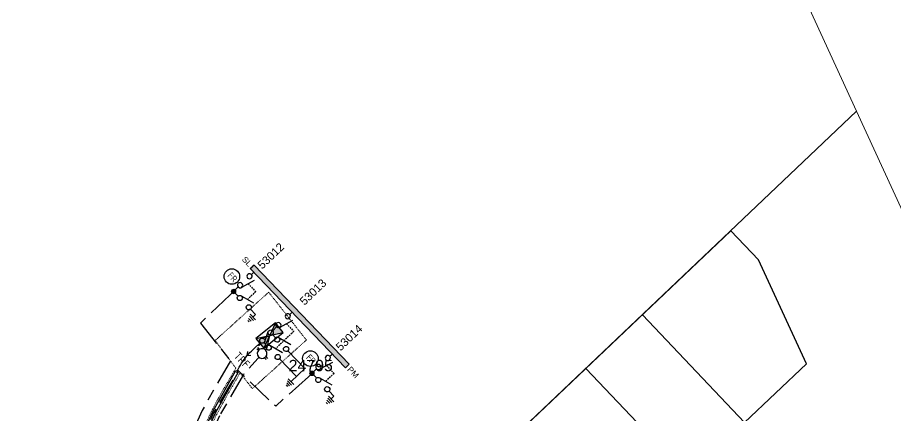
# Model space of a CAD drawing. Header units: metres. Extents: x 296686 to 300227, y 6172173 to 6175501.
# Drawn here: x 297032 to 297167.2, y 6174967.6 to 6175028.8 of the extents above; entities that cross this region are included whole.
import ezdxf
from ezdxf.enums import TextEntityAlignment as Align

# ---------------------------------------------------------------- set-up
doc = ezdxf.new("R2010")
doc.units = ezdxf.units.M
for name, pattern in [('A', [0]), ('Cable Exist UG', [8.2, 4, -1.2, 1.8, -1.2]), ('CENTERX2', [4, 2.5, -0.5, 0.5, -0.5]), ('DASHED', [0.75, 0.5, -0.25]), ('HIDDEN', [0.375, 0.25, -0.125]), ('HIDDEN2', [0.1875, 0.125, -0.0625])]:
    doc.linetypes.add(name, pattern=pattern)
doc.layers.get('0').update_dxf_attribs({"color": 6})
for name, color, linetype in [('_USER 14 DEVINFO', 7, 'Continuous'), ('_User_HV_Exist', 7, 'Continuous'), ('Equip_HV_NEW', 2, 'Continuous'), ('Equip_LV_EXT', 7, 'Continuous'), ('Mains_HV_MOD', 3, 'Continuous'), ('Mains_LV_MOD', 3, 'Continuous'), ('Sub_SP_EXT', 7, 'Continuous'), ('UG_Details_SP_MISC', 7, 'Continuous')]:
    doc.layers.add(name, color=color, linetype=linetype)
doc.layers.add('Cadastre Land Parcels_SP_EXT', color=9, linetype='Continuous', lineweight=5)
doc.layers.add('Cadastre Other Property_SP_EXT', color=9, linetype='HIDDEN', lineweight=5)
doc.styles.add('ARIAL', font='arial.ttf', dxfattribs={"height": 2})
doc.styles.add('iecISOCP', font='isocp.shx')
doc.styles.add('IESYMBOL1', font='isocp.shx')
doc.styles.get("Standard").update_dxf_attribs({"font": 'arial.ttf'})
doc.styles.add('SWG_LABEL', font='arial.ttf')
doc.styles.add('SWITCH_LABEL', font='arial.ttf', dxfattribs={"height": 2.5})

# ---------------------------------------------------------------- blocks, each defined once
blk = doc.blocks.new('*U177')
for points in [[(0, 0), (1.8, 3.9), (4.2, 0.9)], [(0, 0), (-4.2, -0.9), (-1.8, -3.9)]]:
    blk.add_hatch(color=256).paths.add_polyline_path(points)
for p, q in [((1.8, 3.9), (-1.8, -3.9)), ((-4.2, -0.9), (4.2, 0.9))]:
    blk.add_line(p, q)
blk.add_lwpolyline([(-1.8, -3.9), (4.2, 0.9), (1.8, 3.9), (-4.2, -0.9)], close=True)
for tag, height, flags, p in [('ASSET_NUM', 3.5, 8, (2, 2)), ('STREET_CODE', 0.2, 9, (1.5, 0)), ('CONSTRUCTED_VOLTAGE', 0.2, 9, (1.5, -0.2)), ('OPERATING_VOLTAGE', 0.2, 9, (1.5, -0.6)), ('ORIENTATION', 0.2, 9, (1.5, -0.8)), ('OWNED_BY', 0.2, 9, (1.5, -1)), ('OPERATED_BY', 0.2, 9, (1.5, -1.2)), ('SECONDARY_VOLTAGE', 0.2, 9, (1.5, -1.6)), ('STATE', 0.2, 9, (1.5, -1.8)), ('SUBSTATION_TYPE', 0.2, 9, (1.5, -2.2)), ('NO_PHASES', 0.2, 9, (1.5, -0.4)), ('MAINTAINED_BY', 0.2, 9, (1.5, -1.4)), ('PARENT', 0.2, 9, (1.5, -2)), ('USAGE', 0.2, 9, (1.5, -2.4)), ('LEGEND', 0.2, 9, (1.5, -2.6)), ('LOCATION', 0.2, 9, (1.5, -2.8)), ('STREETNAME', 0.2, 9, (1.5, -3)), ('SUBURB', 0.2, 9, (1.5, -3.2)), ('Z', 0.2, 1, (1.5, -3.6)), ('NOTES', 0.2, 9, (1.5, -3.4))]:
    blk.add_attdef(tag, text='', height=height, dxfattribs=dict(flags=flags)).set_placement(p, align=Align.MIDDLE_LEFT)
blk = doc.blocks.new('LV_UG_LINKS_OPEN_EXT')
for p, q in [((-0.25, 1.47), (-0.25, 2.22)), ((0.25, 1.47), (0.25, 2.22)), ((-0.25, -1.47), (-0.25, -2.22)), ((0.25, -1.47), (0.25, -2.22))]:
    blk.add_line(p, q)
at = {"flags": 9}
for tag, p in [('ACTUAL_STATUS', (0, 0)), ('CONSTRUCTED_VOLTAGE', (0, -0.2)), ('OPERATING_VOLTAGE', (0, -0.6)), ('ORIENTATION', (0, -0.8)), ('STATE', (0, -1)), ('SWITCH_TYPE', (0, -1.2)), ('NO_PHASES', (0, -0.4)), ('USAGE', (0, -1.4)), ('NOTES', (0, -1.6))]:
    blk.add_attdef(tag, text='', height=0.2, dxfattribs=at).set_placement(p, align=Align.MIDDLE_LEFT)
at = {"flags": 1}
blk.add_attdef('Z', (0, 0), '', height=0.2, dxfattribs=at)
blk.add_wipeout([(-0.25, 1.47), (-0.43, 1.43), (-0.61, 1.36), (-0.77, 1.28), (-0.93, 1.17), (-1.07, 1.05), (-1.19, 0.9), (-1.29, 0.75), (-1.38, 0.58), (-1.44, 0.4), (-1.48, 0.22), (-1.49, 0.03), (-1.49, -0.16), (-1.45, -0.34), (-1.4, -0.52), (-1.32, -0.69), (-1.23, -0.85), (-1.11, -1), (-0.98, -1.13), (-0.83, -1.24), (-0.66, -1.34), (-0.49, -1.41), (-0.31, -1.46), (-0.13, -1.49), (0.06, -1.49), (0.25, -1.47), (0.43, -1.43), (0.61, -1.36), (0.77, -1.28), (0.93, -1.17), (1.07, -1.05), (1.19, -0.9), (1.29, -0.75), (1.38, -0.58), (1.44, -0.4), (1.48, -0.22), (1.49, -0.03), (1.49, 0.16), (1.45, 0.34), (1.4, 0.52), (1.32, 0.69), (1.23, 0.85), (1.11, 1), (0.98, 1.13), (0.83, 1.24), (0.66, 1.34), (0.49, 1.41), (0.31, 1.46), (0.13, 1.49), (-0.06, 1.49)])
blk.add_lwpolyline([(0, -1.49, 1), (0, 1.49, 1)], format="xyb", close=True)
blk = doc.blocks.new('SWG_SIE_TRF_NOES_NEW')
for p, q in [((7.01, 0.8), (2.79, 1.95)), ((14.68, 0), (20.54, 0))]:
    blk.add_line(p, q)
at = {"linetype": 'DASHED'}
blk.add_lwpolyline([(4.9, 1.38), (4.9, 4.64), (12.61, 4.64)], dxfattribs=at)
for points in [[(2.2, 0.01), (1.2, 0.01)], [(19.54, -0.75), (20.54, 0), (19.54, 0.75)], [(7.8, 0), (9.45, 0)]]:
    blk.add_lwpolyline(points)
for points in [[(3, -0.79, 1), (3, 0.81, 1)], [(7, -0.8, 1), (7, 0.8, 1)]]:
    blk.add_lwpolyline(points, format="xyb", close=True)
at = {"flags": 1}
blk.add_attdef('Z', (0, 0), '', height=0.2, dxfattribs=at)
at = {"style": 'SWITCH_LABEL', "flags": 9}
blk.add_attdef('STREET_CODE', text='', height=0.2, dxfattribs=at).set_placement((0, -0.2), align=Align.MIDDLE_LEFT)
at = {"flags": 9}
for tag, p in [('ORIENTATION', (0, -0.4)), ('SUBURB', (0, -1)), ('STREETNAME', (0, -1.2)), ('OPERATED_BY', (0, -2.11)), ('PARENT', (0, -0.6)), ('USAGE', (0, -0.8)), ('LOCATION', (0, -1.4)), ('NOTES', (0, -1.6)), ('OWNED_BY', (0, -1.89)), ('MAINTAINED_BY', (0, -2.32))]:
    blk.add_attdef(tag, text='', height=0.2, dxfattribs=at).set_placement(p, align=Align.MIDDLE_LEFT)
blk = doc.blocks.new('SWG_FUSE_NEW')
for points in [[(1.15, 0.72), (4.04, -0.71)], [(1.16, -0.72), (4.04, 0.73)]]:
    blk.add_lwpolyline(points)
for centre in [(0.8, 0), (4.4, 0.01)]:
    blk.add_circle(centre, 0.8)
blk = doc.blocks.new('SWG_SIE_TRF_NEW')
at = {"linetype": 'CENTERX2'}
blk.add_blockref('SWG_SIE_TRF_NOES_NEW', (0, 0), dxfattribs=at)
at = {"linetype": 'CENTERX2', "rotation": 180}
blk.add_blockref('SWG_FUSE_NEW', (14.68, 0), dxfattribs=at)
at = {"style": 'IESYMBOL1'}
blk.add_text('TRF', height=2.5, rotation=89.9826, dxfattribs=at).set_placement((22.51, -0.05), align=Align.MIDDLE_CENTER)
blk = doc.blocks.new('FAULT_INDIC_SE')
blk.add_circle((0, 0), 2.4)
at = {"insert": (-1.15, 1), "char_height": 2, "width": 2.7042, "attachment_point": 1, "style": 'iecISOCP'}
blk.add_mtext('FR', dxfattribs=at)
blk = doc.blocks.new('SWG_SIE_SU_NEW')
blk.add_line((5.81, 0.79), (1.59, 1.94))
at = {"linetype": 'A', "lineweight": 0}
for p, q in [((7.98, 0.35), (7.98, -0.37)), ((8.18, -0.58), (8.18, 0.56)), ((8.38, 0.66), (8.38, -0.68)), ((8.58, -0.71), (8.58, 0.69)), ((8.78, 0.66), (8.78, -0.68)), ((8.98, -0.59), (8.98, 0.56)), ((9.18, 0.35), (9.18, -0.38))]:
    blk.add_line(p, q, dxfattribs=at)
at = {"linetype": 'DASHED'}
blk.add_lwpolyline([(3.7, 1.36), (3.7, 4.73), (7.22, 4.73)], dxfattribs=at)
for points in [[(1, 0), (0, 0)], [(6.6, -0.01), (10.1, -0.01)]]:
    blk.add_lwpolyline(points)
for points in [[(1.8, -0.8, 1), (1.8, 0.8, 1)], [(5.8, -0.81, 1), (5.8, 0.79, 1)]]:
    blk.add_lwpolyline(points, format="xyb", close=True)
at = {"linetype": 'A', "lineweight": 0}
blk.add_circle((8.58, -0.01), 0.7, dxfattribs=at)
at = {"style": 'SWG_LABEL', "flags": 8}
blk.add_attdef('ASSET_NUM', text='', height=2.5, rotation=179.9544, dxfattribs=at).set_placement((-2.4, 0.01), align=Align.MIDDLE_LEFT)
at = {"flags": 1}
blk.add_attdef('Z', (0, 0), '', height=0.2, dxfattribs=at)
at = {"style": 'SWITCH_LABEL', "flags": 9}
blk.add_attdef('STREET_CODE', text='', height=0.2, dxfattribs=at).set_placement((0, 0), align=Align.MIDDLE_LEFT)
at = {"flags": 9}
for tag, p in [('OPERATED_BY', (-0.01, -1.84)), ('ORIENTATION', (0, -0.2)), ('SUBURB', (0, -0.8)), ('STREETNAME', (0, -1)), ('OWNED_BY', (-0.01, -1.62)), ('MAINTAINED_BY', (-0.01, -2.05)), ('PARENT', (0, -0.4)), ('USAGE', (0, -0.6)), ('LOCATION', (0, -1.2)), ('NOTES', (0, -1.4))]:
    blk.add_attdef(tag, text='', height=0.2, dxfattribs=at).set_placement(p, align=Align.MIDDLE_LEFT)
blk = doc.blocks.new('SWG_SIE_TRS_ES_1_NEW')
for p, q in [((-6.1, 4.33), (-1.8, 5.55)), ((-6.1, 0.75), (-1.8, 1.97)), ((5.3, -2.29), (7.7, -2.29)), ((5.6, -2.89), (7.4, -2.89)), ((5.9, -3.49), (7.1, -3.49)), ((6.21, -4.09), (6.81, -4.09))]:
    blk.add_line(p, q)
for points in [[(-6.59, 3.56), (-7.89, 3.56)], [(6.5, 3.57), (-0.99, 3.57)], [(6.5, 3.57), (6.5, -2.29)], [(-6.59, -0.02), (-7.89, -0.02)], [(6.5, -0.01), (-0.99, -0.01)]]:
    blk.add_lwpolyline(points)
for points in [[(-5.79, 2.76, -1), (-5.79, 4.36, -1)], [(-1.79, 2.77, -1), (-1.79, 4.37, -1)], [(-5.79, -0.82, -1), (-5.79, 0.78, -1)], [(-1.79, -0.81, -1), (-1.79, 0.79, -1)]]:
    blk.add_lwpolyline(points, format="xyb", close=True)
at = {"flags": 1}
blk.add_attdef('Z', (0, 0), '', height=0.2, dxfattribs=at)
at = {"style": 'SWG_LABEL', "flags": 8}
blk.add_attdef('ASSET_NUM', text='', height=2.5, dxfattribs=at).set_placement((-1.81, -2.26), align=Align.MIDDLE_CENTER)
at = {"style": 'SWITCH_LABEL', "flags": 9}
blk.add_attdef('STREET_CODE', text='', height=0.2, dxfattribs=at).set_placement((0, -0.2), align=Align.MIDDLE_LEFT)
at = {"flags": 9}
for tag, p in [('ORIENTATION', (0, -0.4)), ('SUBURB', (0, -1)), ('STREETNAME', (0, -1.2)), ('PARENT', (0, -0.6)), ('USAGE', (0, -0.8)), ('LOCATION', (0, -1.4)), ('NOTES', (0, -1.6)), ('OWNED_BY', (0.01, -1.8)), ('OPERATED_BY', (0.01, -2.03)), ('MAINTAINED_BY', (0, -2.23))]:
    blk.add_attdef(tag, text='', height=0.2, dxfattribs=at).set_placement(p, align=Align.MIDDLE_LEFT)
blk = doc.blocks.new('SWG_SIE_ES_NEW')
for p, q in [((-5.79, 0.78), (-1.79, 1.93)), ((0.01, -1.21), (2.41, -1.21)), ((0.31, -1.81), (2.11, -1.81)), ((0.61, -2.41), (1.81, -2.41)), ((0.92, -3.01), (1.52, -3.01))]:
    blk.add_line(p, q)
for points in [[(-5.79, -0.82, -1), (-5.79, 0.78, -1)], [(-1.79, -0.81, -1), (-1.79, 0.79, -1)]]:
    blk.add_lwpolyline(points, format="xyb", close=True)
for points in [[(-6.59, -0.02), (-7.89, -0.02)], [(-0.99, -0.01), (1.21, -0.01), (1.21, -1.21)]]:
    blk.add_lwpolyline(points)
at = {"flags": 1}
blk.add_attdef('Z', (0, 0), '', height=0.2, dxfattribs=at)
at = {"style": 'SWITCH_LABEL', "flags": 9}
blk.add_attdef('STREET_CODE', text='', height=0.2, dxfattribs=at).set_placement((0, -0.2), align=Align.MIDDLE_LEFT)
at = {"flags": 9}
for tag, p in [('ORIENTATION', (0, -0.4)), ('SUBURB', (0, -1)), ('STREETNAME', (0, -1.2)), ('OPERATED_BY', (0, -2.01)), ('PARENT', (0, -0.6)), ('USAGE', (0, -0.8)), ('LOCATION', (0, -1.4)), ('NOTES', (0, -1.6)), ('OWNED_BY', (0, -1.78)), ('MAINTAINED_BY', (0, -2.21))]:
    blk.add_attdef(tag, text='', height=0.2, dxfattribs=at).set_placement(p, align=Align.MIDDLE_LEFT)
at = {"style": 'ARIAL', "flags": 8}
blk.add_attdef('ASSET_NUM', text='', height=2, dxfattribs=at).set_placement((14.3, -5.09), align=Align.MIDDLE_RIGHT)
blk = doc.blocks.new('*U205')
for p, q in [((-1.6, 0), (-1.6, 42.32)), ((-1.6, 42.32), (-0.8, 42.32)), ((0, 42.32), (-0.8, 42.32)), ((0, 0), (0, 42.32)), ((-1.6, 0), (-0.8, 0)), ((0, 0), (-0.8, 0))]:
    blk.add_line(p, q)
at = {"style": 'ARIAL'}
blk.add_attdef('SWG_TYPE', text='', height=1.8, rotation=90, dxfattribs=at).set_placement((-0.8, 43.06), align=Align.MIDDLE_LEFT)
blk.add_attdef('SUB_TYPE', text='', height=1.8, rotation=90, dxfattribs=at).set_placement((-0.8, -0.76), align=Align.MIDDLE_RIGHT)

msp = doc.modelspace()

# ---------------------------------------------------------------- linework, layer by layer
at = {"layer": '_USER 14 DEVINFO'}
msp.add_lwpolyline([(297084.71, 6174941.82), (297100.44, 6174925.24), (297105.16, 6174929.71), (297105.84, 6174928.99), (297113.82, 6174936.56), (297113.13, 6174937.29), (297122.57, 6174946.23), (297123.25, 6174945.51), (297131.23, 6174953.08), (297130.54, 6174953.81), (297139.97, 6174962.75), (297140.66, 6174962.03), (297144.65, 6174965.81), (297143.96, 6174966.53), (297153.48, 6174975.57), (297146.07, 6174991.59), (297141.85, 6174996.03)], close=True, dxfattribs=at)
for points in [[(297128.23, 6174983.11), (297143.96, 6174966.53)], [(297119.53, 6174974.86), (297135.26, 6174958.28)]]:
    msp.add_lwpolyline(points, dxfattribs=at)
at = {"layer": 'Cadastre Land Parcels_SP_EXT', "linetype": 'Continuous'}
for points in [[(297069.75, 6174927.69), (297161.18, 6175014.46), (297114.03, 6175117.11)], [(297114.03, 6175117.11), (297161.18, 6175014.46), (297186.73, 6174958.94)]]:
    msp.add_lwpolyline(points, dxfattribs=at)
msp.add_lwpolyline([(297186.73, 6174958.94), (297161.18, 6175014.46), (297069.75, 6174927.69), (297084.26, 6174896.17), (297186.73, 6174958.94)], close=True, dxfattribs=at)
at = {"layer": 'Cadastre Other Property_SP_EXT', "linetype": 'HIDDEN2'}
msp.add_lwpolyline([(297053.7, 6174952.81), (297054.4, 6174952.11), (297057.57, 6174955.28), (297059.8, 6174961.42), (297062.55, 6174967.59), (297064.5, 6174971.13), (297066.27, 6174974.18), (297068.16, 6174971.76), (297076.47, 6174979.23), (297070.67, 6174986.59), (297062.43, 6174979.16), (297065.62, 6174974.9), (297063.46, 6174971.25), (297061.85, 6174968.29), (297058.8, 6174961.63), (297056.56, 6174955.69), (297053.7, 6174952.81)], close=True, dxfattribs=at)
at = {"layer": 'Mains_HV_MOD', "linetype": 'Cable Exist UG'}
msp.add_lwpolyline([(297064.72, 6174986.18), (297060.17, 6174981.84), (297064.77, 6174976.05), (297060.42, 6174968.41), (297057.94, 6174962.94), (297055.37, 6174956.35), (297050.75, 6174951.82, 0.128027), (297034.23, 6174961.53), (297032, 6174960.89)], format="xyb", dxfattribs=at)
at = {"layer": 'Mains_HV_MOD', "linetype": 'Cable Exist UG', "flags": 128}
msp.add_lwpolyline([(297076.78, 6174973.59), (297071.75, 6174969.06), (297065.98, 6174974.53), (297062.19, 6174968.03), (297059.17, 6174961.32), (297057.02, 6174955.55), (297051.94, 6174950.31), (297051.94, 6174950.31, -0.101186), (297056.19, 6174945.78), (297060.85, 6174946.41), (297062.59, 6174942.94)], format="xyb", dxfattribs=at)
at = {"layer": 'Mains_LV_MOD', "linetype": 'Cable Exist UG'}
msp.add_lwpolyline([(297070.8, 6174979.93), (297070.34, 6174977.89), (297070.34, 6174977.89), (297066.79, 6174973.93), (297063.09, 6174967.57), (297060.09, 6174960.93), (297057.89, 6174954.99), (297053.35, 6174950.33, -0.03577), (297056.77, 6174946.63), (297059.69, 6174944.09)], format="xyb", dxfattribs=at)
at = {"layer": 'UG_Details_SP_MISC'}
for p, q in [((297062.07, 6174968.23), (297065.61, 6174974.57)), ((297062.5, 6174968.02), (297066.03, 6174974.34)), ((297065.61, 6174974.57), (297065.82, 6174974.45)), ((297066.03, 6174974.34), (297065.82, 6174974.45)), ((297059.15, 6174961.87), (297062.07, 6174968.23)), ((297059.6, 6174961.69), (297062.5, 6174968.02)), ((297062.07, 6174968.23), (297062.28, 6174968.12)), ((297062.5, 6174968.02), (297062.28, 6174968.12))]:
    msp.add_line(p, q, dxfattribs=at)

# ---------------------------------------------------------------- block references
at = {"layer": 'Equip_HV_NEW', "linetype": 'CENTERX2'}
ref = msp.add_blockref('SWG_SIE_SU_NEW', (297068.37, 6174989.67), dxfattribs=dict(at, xscale=0.4999999999999999, yscale=0.4999999999999999, zscale=0.4999999999999999, rotation=223.7717728747215))
ref.add_attrib('ASSET_NUM', '53012', dxfattribs={"layer": '0', "height": 1.25, "rotation": 43.7261, "style": 'SWG_LABEL'}).set_placement((297069.24, 6174990.5), align=Align.MIDDLE_LEFT)
at = {"layer": 'Equip_HV_NEW', "linetype": 'CENTERX2', "xscale": 0.4999999999999998, "yscale": 0.4999999999999998, "zscale": 0.4999999999999998, "rotation": 313.7717728747216}
for name, p in [('FAULT_INDIC_SE', (297065, 6174989)), ('SWG_SIE_ES_NEW', (297068.24, 6174983.62)), ('FAULT_INDIC_SE', (297077.09, 6174976.38)), ('SWG_SIE_ES_NEW', (297080.31, 6174971.02))]:
    msp.add_blockref(name, p, dxfattribs=at)
at = {"layer": 'Equip_HV_NEW', "linetype": 'CENTERX2'}
ref = msp.add_blockref('SWG_SIE_SU_NEW', (297080.43, 6174977.08), dxfattribs=dict(at, xscale=0.4999999999999999, yscale=0.4999999999999999, zscale=0.4999999999999999, rotation=223.7717728747215))
ref.add_attrib('ASSET_NUM', '53014', dxfattribs={"layer": '0', "height": 1.25, "rotation": 43.7261, "style": 'SWG_LABEL'}).set_placement((297081.3, 6174977.91), align=Align.MIDDLE_LEFT)
at = {"layer": 'Sub_SP_EXT'}
ref = msp.add_blockref('*U177', (297070.8, 6174979.93), dxfattribs=dict(at, xscale=0.5, yscale=0.5, zscale=0.5))
ref.add_attrib('ASSET_NUM', '24795', dxfattribs={"layer": '0', "height": 1.75}).set_placement((297073.75, 6174976.18), align=Align.TOP_LEFT)

# ---------------------------------------------------------------- next in the draw order: block references
at = {"layer": 'Equip_LV_EXT', "xscale": 0.5, "yscale": 0.5, "zscale": 0.5, "rotation": 221.1921265451385}
msp.add_blockref('LV_UG_LINKS_OPEN_EXT', (297069.66, 6174977.15), dxfattribs=at)

# ---------------------------------------------------------------- next in the draw order: hatches: boundary and pattern name
at = {"layer": '_User_HV_Exist', "linetype": 'CENTERX2'}
h = msp.add_hatch(color=256, dxfattribs=at)
h.dxf.hatch_style = 1
h.paths.add_polyline_path([(297068.42, 6174990.77), (297067.84, 6174990.22), (297082.48, 6174974.94), (297083.06, 6174975.5)])

# ---------------------------------------------------------------- next in the draw order: linework, layer by layer
at = {"layer": 'UG_Details_SP_MISC', "color": 7, "linetype": 'Cable Exist UG', "flags": 128}
msp.add_lwpolyline([(297065.84, 6174974.44, -0.142638), (297069.4, 6174978.61)], format="xyb", dxfattribs=at)

# ---------------------------------------------------------------- next in the draw order: block references
at = {"layer": 'Equip_HV_NEW', "linetype": 'CENTERX2', "xscale": 0.4999999999999999, "yscale": 0.4999999999999999, "zscale": 0.4999999999999999, "rotation": 223.7717728747215}
msp.add_blockref('*U205', (297067.84, 6174990.22), dxfattribs=at).add_auto_attribs({'SUB_TYPE': 'SL', 'SWG_TYPE': 'PM'})
at = {"layer": 'Equip_HV_NEW', "linetype": 'CENTERX2'}
ref = msp.add_blockref('SWG_SIE_TRF_NEW', (297074.7, 6174983.94), dxfattribs=dict(at, xscale=0.4999999999999999, yscale=0.4999999999999999, zscale=0.4999999999999999, rotation=223.7717728747215))
ref.add_attrib('ASSET_NUM', '53013', dxfattribs={"layer": '0', "height": 1.25, "rotation": 43.7261, "style": 'SWG_LABEL'}).set_placement((297075.74, 6174984.94), align=Align.MIDDLE_LEFT)
at = {"layer": 'Equip_HV_NEW', "linetype": 'CENTERX2', "xscale": 0.4999999999999998, "yscale": 0.4999999999999998, "zscale": 0.4999999999999998, "rotation": 313.7717728747216}
msp.add_blockref('SWG_SIE_TRS_ES_1_NEW', (297072.69, 6174975.98), dxfattribs=at)

doc.saveas('drawing.dxf')
